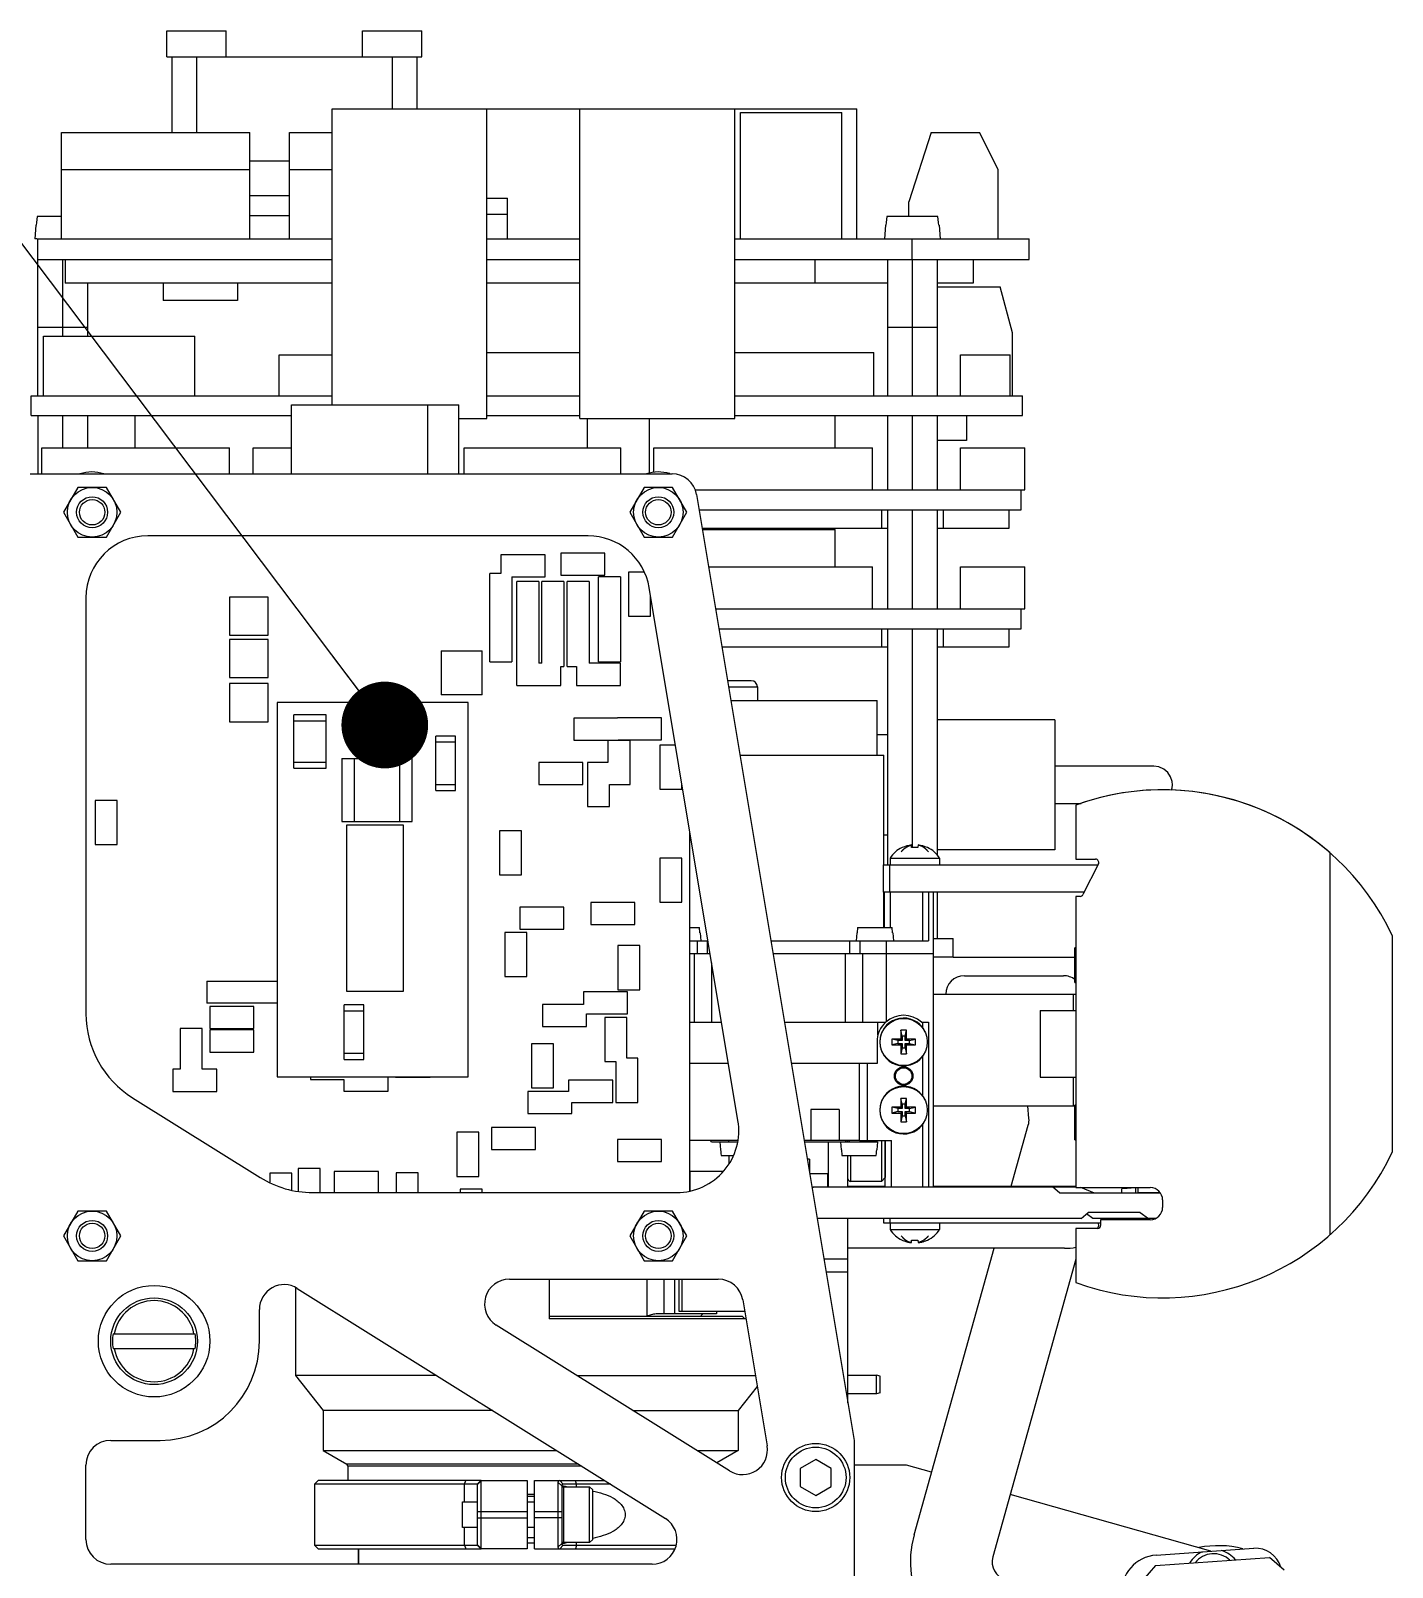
# Model space of a CAD drawing. Header units: millimetres. Extents: x 0 to 594, y 0 to 420.
# Drawn here: x 303.9 to 358.8, y 207.5 to 269.5 of the extents above; entities that cross this region are included whole.
import ezdxf

# ---------------------------------------------------------------- set-up
doc = ezdxf.new("R2010")
doc.units = ezdxf.units.MM
doc.header["$LTSCALE"] = 32.67
doc.layers.get('0').update_dxf_attribs({"linetype": 'CONTINUOUS'})
for name, color, linetype in [('3_ALL_AXES', 7, 'CONTINUOUS'), ('7_ALL_FEATURES', 7, 'CONTINUOUS'), ('AXIS', 7, 'CONTINUOUS'), ('COSMETIC', 7, 'CONTINUOUS'), ('DSURF', 7, 'CONTINUOUS'), ('NOTE', 7, 'CONTINUOUS')]:
    doc.layers.add(name, color=color, linetype=linetype)
doc.styles.get("Standard").update_dxf_attribs({"font": 'txt', "width": 0.85})
doc.dimstyles.get("Standard").update_dxf_attribs({"dimtxt": 3.5, "dimasz": 3.5, "dimexe": 1.5, "dimexo": 1, "dimtad": 1, "dimtxsty": 'STANDARD', "dimblk": '_FILLED', "dimblk1": '_FILLED', "dimblk2": '_FILLED', "dimcen": 0.09, "dimadec": 0, "dimazin": 0, "dimtol": 1, "dimtp": 0.01, "dimtm": 0.01, "dimtfac": 1, "dimtofl": 0, "dimtmove": 0, "dimatfit": 3, "dimldrblk": '_FILLED', "dimfxl": 1, "dimtolj": 1, "dimarcsym": 0})

# ---------------------------------------------------------------- blocks, each defined once
blk = doc.blocks.new('_FILLED')
at = {"color": 0, "linetype": 'BYBLOCK'}
blk.add_solid([(0, 0), (-1, 0.214), (-1, -0.214)], dxfattribs=at)

msp = doc.modelspace()

# ---------------------------------------------------------------- linework, layer by layer
at = {"color": 7, "linetype": 'CONTINUOUS'}
for p, q in [((304.094, 261.661), (304.046, 261.111)), ((304.105, 261.661), (304.094, 261.661)), ((304.115, 261.778), (304.105, 261.661)), ((304.125, 261.895), (304.115, 261.778)), ((304.136, 262.011), (304.125, 261.895)), ((305.121, 262.011), (304.136, 262.011)), ((338.384, 261.661), (338.336, 261.111)), ((338.395, 261.661), (338.384, 261.661)), ((338.405, 261.778), (338.395, 261.661)), ((338.415, 261.895), (338.405, 261.778)), ((338.426, 262.011), (338.415, 261.895)), ((340.496, 262.011), (338.426, 262.011)), ((340.507, 261.895), (340.496, 262.011)), ((340.517, 261.778), (340.507, 261.895)), ((340.527, 261.661), (340.517, 261.778)), ((340.538, 261.661), (340.527, 261.661)), ((340.538, 261.661), (340.586, 261.111)), ((304.148, 261.111), (304.046, 261.111)), ((304.171, 254.781), (304.171, 261.111)), ((304.171, 261.111), (316.046, 261.111)), ((322.296, 261.111), (326.046, 261.111)), ((332.296, 261.111), (344.171, 261.111)), ((339.451, 260.281), (339.451, 261.111)), ((344.171, 260.281), (344.171, 261.111)), ((304.171, 260.281), (316.046, 260.281)), ((305.171, 260.281), (305.171, 257.181)), ((322.296, 260.281), (326.046, 260.281)), ((332.296, 260.281), (344.171, 260.281)), ((338.461, 260.281), (338.461, 254.781)), ((339.461, 260.281), (339.461, 254.781)), ((340.461, 260.281), (340.461, 254.781)), ((306.171, 259.331), (306.171, 257.181)), ((340.461, 259.181), (343.003, 259.181)), ((343.503, 257.315), (343.003, 259.181)), ((306.171, 257.531), (304.171, 257.531)), ((340.461, 257.531), (338.461, 257.531)), ((343.503, 254.781), (343.503, 257.315)), ((304.403, 254.781), (304.403, 257.181)), ((304.403, 257.181), (310.503, 257.181)), ((310.503, 254.781), (310.503, 257.181)), ((313.903, 254.781), (313.903, 256.431)), ((313.903, 256.431), (316.046, 256.431)), ((322.296, 256.531), (326.046, 256.531)), ((332.296, 256.531), (337.903, 256.531)), ((337.903, 254.781), (337.903, 256.531)), ((341.403, 254.781), (341.403, 256.431)), ((341.403, 256.431), (343.403, 256.431)), ((343.403, 254.781), (343.403, 256.431)), ((303.903, 253.981), (303.903, 254.781)), ((303.903, 254.781), (316.046, 254.781)), ((314.406, 251.631), (314.406, 254.409)), ((314.406, 254.409), (321.156, 254.409)), ((319.906, 251.631), (319.906, 254.409)), ((321.156, 251.631), (321.156, 254.409)), ((322.296, 254.781), (326.046, 254.781)), ((332.296, 254.781), (343.903, 254.781)), ((343.903, 253.981), (343.903, 254.781)), ((303.903, 253.981), (314.406, 253.981)), ((304.171, 253.981), (304.171, 251.631)), ((305.171, 253.981), (305.171, 252.681)), ((306.171, 253.981), (306.171, 252.681)), ((308.103, 252.681), (308.103, 253.981)), ((322.296, 253.981), (326.046, 253.981)), ((326.353, 252.681), (326.353, 253.861)), ((328.853, 251.662), (328.853, 253.861)), ((332.296, 253.981), (343.903, 253.981)), ((336.353, 252.681), (336.353, 253.981)), ((338.461, 253.981), (338.461, 250.981)), ((339.461, 253.981), (339.461, 250.981)), ((340.461, 253.981), (340.461, 250.981)), ((304.328, 251.631), (304.328, 252.681)), ((304.328, 252.681), (311.903, 252.681)), ((311.903, 251.631), (311.903, 252.681)), ((312.853, 251.631), (312.853, 252.681)), ((312.853, 252.681), (314.406, 252.681)), ((321.378, 251.631), (321.378, 252.681)), ((321.378, 252.681), (327.703, 252.681)), ((327.703, 251.631), (327.703, 252.681)), ((329.028, 251.693), (329.028, 252.681)), ((329.028, 252.681), (337.853, 252.681)), ((337.853, 250.981), (337.853, 252.681)), ((341.403, 250.981), (341.403, 252.681)), ((341.403, 252.681), (344.003, 252.681)), ((344.003, 250.981), (344.003, 252.681)), ((305.784, 251.081), (305.206, 250.081)), ((306.938, 251.081), (305.784, 251.081)), ((307.516, 250.081), (306.938, 251.081)), ((328.634, 251.081), (328.056, 250.081)), ((329.788, 251.081), (328.634, 251.081)), ((330.366, 250.081), (329.788, 251.081)), ((330.692, 250.981), (344.003, 250.981)), ((343.853, 250.181), (343.853, 250.981)), ((305.206, 250.081), (305.784, 249.081)), ((306.938, 249.081), (307.516, 250.081)), ((328.056, 250.081), (328.634, 249.081)), ((329.788, 249.081), (330.366, 250.081)), ((330.853, 250.181), (343.853, 250.181)), ((338.461, 250.181), (338.461, 246.181)), ((339.461, 250.181), (339.461, 246.181)), ((340.461, 250.181), (340.461, 246.181)), ((330.986, 249.381), (336.353, 249.381)), ((336.353, 247.881), (336.353, 249.381)), ((305.784, 249.081), (306.938, 249.081)), ((328.634, 249.081), (329.788, 249.081)), ((322.861, 248.367), (322.861, 247.605)), ((324.639, 248.367), (322.861, 248.367)), ((324.639, 247.478), (324.639, 248.367)), ((325.274, 248.43), (325.274, 247.541)), ((327.052, 248.43), (325.274, 248.43)), ((327.052, 247.541), (327.052, 248.43)), ((322.416, 244.049), (322.416, 247.605)), ((322.861, 247.605), (322.416, 247.605)), ((323.305, 247.478), (323.305, 244.049)), ((323.305, 247.478), (324.639, 247.478)), ((325.274, 247.541), (327.052, 247.541)), ((326.798, 244.049), (326.798, 247.478)), ((327.687, 247.478), (326.798, 247.478)), ((327.687, 247.478), (327.687, 244.049)), ((328.004, 247.668), (328.004, 245.89)), ((328.642, 247.668), (328.004, 247.668)), ((331.236, 247.881), (337.853, 247.881)), ((337.853, 246.181), (337.853, 247.881)), ((341.403, 246.181), (341.403, 247.881)), ((341.403, 247.881), (344.003, 247.881)), ((344.003, 246.181), (344.003, 247.881)), ((323.496, 243.096), (323.496, 247.287)), ((324.385, 247.287), (323.496, 247.287)), ((324.385, 247.287), (324.385, 243.985)), ((324.512, 243.985), (324.512, 247.287)), ((325.401, 247.287), (324.512, 247.287)), ((325.401, 247.287), (325.401, 243.858)), ((325.528, 243.858), (325.528, 247.287)), ((326.417, 247.287), (325.528, 247.287)), ((326.417, 247.287), (326.417, 243.985)), ((311.901, 246.659), (311.901, 245.122)), ((313.463, 246.659), (311.901, 246.659)), ((313.463, 245.122), (313.463, 246.659)), ((328.893, 245.89), (328.893, 246.729)), ((331.519, 246.181), (344.003, 246.181)), ((343.853, 245.381), (343.853, 246.181)), ((328.004, 245.89), (328.893, 245.89)), ((311.901, 245.122), (313.463, 245.122)), ((311.901, 244.944), (311.901, 243.407)), ((313.463, 244.944), (311.901, 244.944)), ((313.463, 243.407), (313.463, 244.944)), ((331.653, 245.381), (343.853, 245.381)), ((338.461, 245.381), (338.461, 235.856)), ((339.461, 245.381), (339.461, 236.551)), ((340.461, 245.381), (340.461, 236.257)), ((320.448, 244.493), (320.448, 242.715)), ((320.448, 244.493), (322.099, 244.493)), ((322.099, 242.715), (322.099, 244.493)), ((322.416, 244.049), (323.305, 244.049)), ((324.512, 243.985), (324.385, 243.985)), ((325.274, 243.096), (325.274, 243.858)), ((325.274, 243.858), (325.401, 243.858)), ((325.528, 243.858), (325.909, 243.858)), ((325.909, 243.858), (325.909, 243.096)), ((327.687, 243.985), (326.417, 243.985)), ((326.798, 244.049), (327.687, 244.049)), ((327.687, 243.096), (327.687, 243.985)), ((311.901, 243.407), (313.463, 243.407)), ((311.901, 243.166), (311.901, 241.629)), ((313.463, 243.166), (311.901, 243.166)), ((313.463, 241.629), (313.463, 243.166)), ((323.496, 243.096), (325.274, 243.096)), ((325.909, 243.096), (327.687, 243.096)), ((332.961, 243.281), (332.003, 243.281)), ((322.099, 242.715), (320.448, 242.715)), ((332.044, 243.031), (333.211, 243.031)), ((333.211, 243.031), (333.211, 242.481)), ((313.831, 242.401), (313.831, 227.301)), ((321.531, 242.401), (313.831, 242.401)), ((314.506, 239.751), (314.506, 241.901)), ((315.806, 241.901), (314.506, 241.901)), ((315.806, 239.751), (315.806, 241.901)), ((321.531, 227.301), (321.531, 242.401)), ((311.901, 241.629), (313.463, 241.629)), ((315.806, 241.651), (314.506, 241.651)), ((325.807, 241.775), (325.807, 240.886)), ((327.56, 241.775), (325.807, 241.775)), ((327.56, 241.782), (327.56, 241.775)), ((329.338, 241.782), (327.56, 241.782)), ((329.338, 240.893), (329.338, 241.782)), ((345.211, 241.706), (340.461, 241.706)), ((345.211, 241.706), (345.211, 236.456)), ((320.231, 238.851), (320.231, 241.051)), ((321.031, 241.051), (320.231, 241.051)), ((321.031, 240.801), (320.231, 240.801)), ((321.031, 238.851), (321.031, 241.051)), ((325.807, 240.886), (327.585, 240.886)), ((327.179, 240.874), (327.179, 239.985)), ((328.068, 240.874), (327.179, 240.874)), ((327.585, 240.886), (327.585, 240.893)), ((327.585, 240.893), (329.338, 240.893)), ((328.068, 239.096), (328.068, 240.874)), ((329.274, 240.683), (329.274, 238.905)), ((329.901, 240.683), (329.274, 240.683)), ((338.461, 241.106), (338.036, 241.106)), ((314.506, 240.001), (315.806, 240.001)), ((316.431, 240.151), (316.431, 237.601)), ((316.431, 240.151), (319.281, 240.151)), ((316.931, 240.151), (316.931, 237.601)), ((318.781, 237.601), (318.781, 240.151)), ((319.281, 237.601), (319.281, 240.151)), ((324.385, 239.985), (324.385, 239.096)), ((326.163, 239.985), (324.385, 239.985)), ((326.163, 239.096), (326.163, 239.985)), ((326.353, 239.985), (326.353, 238.207)), ((327.179, 239.985), (326.353, 239.985)), ((314.506, 239.751), (315.806, 239.751)), ((320.231, 239.101), (321.031, 239.101)), ((320.231, 238.851), (321.031, 238.851)), ((324.385, 239.096), (326.163, 239.096)), ((327.242, 238.207), (327.242, 239.096)), ((327.242, 239.096), (328.068, 239.096)), ((329.274, 238.905), (330.163, 238.905)), ((330.163, 238.905), (330.163, 239.109)), ((306.478, 238.448), (306.478, 236.67)), ((307.367, 238.448), (306.478, 238.448)), ((307.367, 236.67), (307.367, 238.448)), ((326.353, 238.207), (327.242, 238.207)), ((316.431, 237.601), (319.281, 237.601)), ((316.631, 237.451), (316.631, 230.751)), ((318.931, 237.451), (316.631, 237.451)), ((318.931, 230.751), (318.931, 237.451)), ((322.802, 237.225), (322.802, 235.447)), ((323.691, 237.225), (322.802, 237.225)), ((323.691, 235.447), (323.691, 237.225)), ((330.481, 222.696), (330.481, 237.204)), ((338.461, 237.056), (338.311, 237.056)), ((306.478, 236.67), (307.367, 236.67)), ((339.053, 236.549), (339.051, 236.555)), ((339.434, 236.549), (339.424, 236.655)), ((339.698, 236.655), (339.688, 236.549)), ((340.071, 236.555), (340.069, 236.549)), ((345.211, 236.456), (340.461, 236.456)), ((329.274, 236.124), (329.274, 234.346)), ((330.163, 236.124), (329.274, 236.124)), ((330.163, 234.346), (330.163, 236.124)), ((338.561, 236.123), (338.561, 235.856)), ((338.561, 236.123), (340.561, 236.123)), ((340.561, 236.123), (340.561, 235.856)), ((322.802, 235.447), (323.691, 235.447)), ((340.311, 232.281), (340.311, 234.756)), ((340.461, 234.756), (340.461, 232.881)), ((323.623, 234.143), (323.623, 233.254)), ((325.401, 234.143), (323.623, 234.143)), ((325.401, 233.254), (325.401, 234.143)), ((326.48, 234.333), (326.48, 233.444)), ((328.258, 234.333), (326.48, 234.333)), ((328.258, 233.444), (328.258, 234.333)), ((329.274, 234.346), (330.163, 234.346)), ((323.623, 233.254), (325.401, 233.254)), ((326.48, 233.444), (328.258, 233.444)), ((330.481, 233.331), (330.867, 233.331)), ((330.886, 233.106), (330.867, 233.331)), ((337.255, 233.331), (337.235, 233.106)), ((337.255, 233.331), (338.645, 233.331)), ((338.665, 233.106), (338.645, 233.331)), ((323.013, 233.127), (323.013, 231.349)), ((323.902, 233.127), (323.013, 233.127)), ((323.902, 231.349), (323.902, 233.127)), ((327.573, 232.594), (327.573, 230.816)), ((328.462, 232.594), (327.573, 232.594)), ((328.462, 230.816), (328.462, 232.594)), ((330.893, 233.106), (330.886, 233.106)), ((330.893, 233.106), (330.922, 232.781)), ((337.228, 233.106), (337.2, 232.781)), ((337.235, 233.106), (337.228, 233.106)), ((338.447, 232.781), (338.546, 232.781)), ((338.672, 233.106), (338.665, 233.106)), ((338.672, 233.106), (338.7, 232.781)), ((341.111, 232.131), (346.024, 232.131)), ((346.061, 232.504), (346.024, 232.501)), ((346.024, 231.112), (346.024, 232.501)), ((323.013, 231.349), (323.902, 231.349)), ((341.561, 231.381), (345.561, 231.381)), ((310.986, 231.158), (310.986, 230.269)), ((310.986, 231.158), (313.831, 231.158)), ((316.631, 230.751), (318.931, 230.751)), ((326.188, 230.726), (326.188, 230.218)), ((327.966, 230.726), (326.188, 230.726)), ((327.573, 230.816), (328.462, 230.816)), ((327.966, 229.837), (327.966, 230.726)), ((346.024, 231.112), (346.061, 231.108)), ((313.831, 230.269), (310.986, 230.269)), ((311.113, 230.142), (311.113, 229.253)), ((312.891, 230.142), (311.113, 230.142)), ((312.891, 229.253), (312.891, 230.142)), ((316.531, 228.001), (316.531, 230.201)), ((317.331, 230.201), (316.531, 230.201)), ((317.331, 228.001), (317.331, 230.201)), ((324.537, 230.218), (324.537, 229.329)), ((326.188, 230.218), (324.537, 230.218)), ((317.331, 229.951), (316.531, 229.951)), ((326.315, 229.329), (326.315, 229.837)), ((326.315, 229.837), (327.966, 229.837)), ((327.052, 229.698), (327.052, 227.92)), ((327.941, 229.698), (327.052, 229.698)), ((327.941, 228.047), (327.941, 229.698)), ((344.619, 229.981), (344.619, 227.281)), ((344.619, 229.981), (346.061, 229.981)), ((309.907, 229.253), (309.907, 227.602)), ((310.796, 229.253), (309.907, 229.253)), ((310.796, 227.602), (310.796, 229.253)), ((311.113, 229.253), (312.891, 229.253)), ((311.113, 229.19), (311.113, 228.301)), ((312.891, 229.19), (311.113, 229.19)), ((312.891, 228.301), (312.891, 229.19)), ((324.537, 229.329), (326.315, 229.329)), ((338.636, 228.825), (338.636, 228.588)), ((338.992, 228.825), (338.636, 228.825)), ((338.873, 228.766), (338.636, 228.825)), ((338.992, 229.181), (338.992, 228.825)), ((339.23, 229.181), (338.992, 229.181)), ((339.052, 228.944), (338.992, 229.181)), ((339.052, 228.766), (338.992, 228.825)), ((339.052, 228.944), (339.052, 228.766)), ((339.17, 228.944), (339.052, 228.944)), ((339.17, 228.944), (339.23, 229.181)), ((339.17, 228.766), (339.17, 228.944)), ((339.17, 228.766), (339.23, 228.825)), ((339.23, 228.825), (339.23, 229.181)), ((339.586, 228.825), (339.23, 228.825)), ((339.348, 228.766), (339.586, 228.825)), ((339.586, 228.588), (339.586, 228.825)), ((311.113, 228.301), (312.891, 228.301)), ((316.531, 228.251), (317.331, 228.251)), ((324.093, 228.631), (324.093, 226.853)), ((324.982, 228.631), (324.093, 228.631)), ((324.982, 226.853), (324.982, 228.631)), ((338.873, 228.647), (338.636, 228.588)), ((338.636, 228.588), (338.992, 228.588)), ((338.873, 228.766), (338.873, 228.647)), ((339.052, 228.766), (338.873, 228.766)), ((338.873, 228.647), (339.052, 228.647)), ((339.052, 228.647), (338.992, 228.588)), ((338.992, 228.588), (338.992, 228.231)), ((339.052, 228.469), (338.992, 228.231)), ((338.992, 228.231), (339.23, 228.231)), ((339.052, 228.647), (339.052, 228.469)), ((339.052, 228.469), (339.17, 228.469)), ((339.348, 228.766), (339.17, 228.766)), ((339.17, 228.469), (339.17, 228.647)), ((339.17, 228.647), (339.348, 228.647)), ((339.17, 228.647), (339.23, 228.588)), ((339.17, 228.469), (339.23, 228.231)), ((339.23, 228.231), (339.23, 228.588)), ((339.23, 228.588), (339.586, 228.588)), ((339.348, 228.647), (339.348, 228.766)), ((339.348, 228.647), (339.586, 228.588)), ((309.615, 227.602), (309.615, 226.713)), ((309.907, 227.602), (309.615, 227.602)), ((311.393, 227.602), (310.796, 227.602)), ((311.393, 226.713), (311.393, 227.602)), ((316.531, 228.001), (317.331, 228.001)), ((327.052, 227.92), (327.496, 227.92)), ((327.496, 227.92), (327.496, 226.269)), ((328.385, 228.047), (327.941, 228.047)), ((328.385, 226.269), (328.385, 228.047)), ((313.831, 227.301), (321.531, 227.301)), ((315.177, 227.301), (315.177, 227.19)), ((315.177, 227.19), (316.524, 227.19)), ((316.524, 227.19), (316.524, 226.726)), ((318.302, 226.726), (318.302, 227.301)), ((318.606, 227.301), (318.606, 227.291)), ((318.606, 227.291), (320.003, 227.291)), ((320.003, 227.291), (320.003, 227.301)), ((325.591, 227.158), (325.591, 226.713)), ((327.369, 227.158), (325.591, 227.158)), ((327.369, 226.269), (327.369, 227.158)), ((344.619, 227.281), (346.061, 227.281)), ((309.615, 226.713), (311.393, 226.713)), ((316.524, 226.726), (318.302, 226.726)), ((323.94, 226.713), (323.94, 225.824)), ((325.591, 226.713), (323.94, 226.713)), ((324.093, 226.853), (324.982, 226.853)), ((338.992, 226.431), (338.992, 226.075)), ((339.052, 226.194), (338.992, 226.431)), ((339.23, 226.431), (338.992, 226.431)), ((339.17, 226.194), (339.23, 226.431)), ((339.23, 226.075), (339.23, 226.431)), ((323.94, 225.824), (325.718, 225.824)), ((325.718, 225.824), (325.718, 226.269)), ((325.718, 226.269), (327.369, 226.269)), ((327.496, 226.269), (328.385, 226.269)), ((338.636, 226.075), (338.636, 225.838)), ((338.992, 226.075), (338.636, 226.075)), ((338.873, 226.016), (338.636, 226.075)), ((338.873, 225.897), (338.636, 225.838)), ((338.636, 225.838), (338.992, 225.838)), ((338.873, 226.016), (338.873, 225.897)), ((339.052, 226.016), (338.873, 226.016)), ((338.873, 225.897), (339.052, 225.897)), ((339.052, 226.016), (338.992, 226.075)), ((339.052, 225.897), (338.992, 225.838)), ((338.992, 225.838), (338.992, 225.481)), ((339.052, 225.719), (338.992, 225.481)), ((339.052, 226.194), (339.052, 226.016)), ((339.17, 226.194), (339.052, 226.194)), ((339.052, 225.897), (339.052, 225.719)), ((339.052, 225.719), (339.17, 225.719)), ((339.17, 226.016), (339.17, 226.194)), ((339.17, 226.016), (339.23, 226.075)), ((339.348, 226.016), (339.17, 226.016)), ((339.17, 225.719), (339.17, 225.897)), ((339.17, 225.897), (339.348, 225.897)), ((339.17, 225.897), (339.23, 225.838)), ((339.17, 225.719), (339.23, 225.481)), ((339.586, 226.075), (339.23, 226.075)), ((339.23, 225.481), (339.23, 225.838)), ((339.23, 225.838), (339.586, 225.838)), ((339.348, 226.016), (339.586, 226.075)), ((339.348, 225.897), (339.348, 226.016)), ((339.348, 225.897), (339.586, 225.838)), ((339.586, 225.838), (339.586, 226.075)), ((346.061, 226.154), (346.024, 226.151)), ((346.024, 224.762), (346.024, 226.151)), ((322.48, 225.253), (322.48, 224.364)), ((324.258, 225.253), (322.48, 225.253)), ((324.258, 224.364), (324.258, 225.253)), ((338.992, 225.481), (339.23, 225.481)), ((321.083, 225.062), (321.083, 223.284)), ((321.972, 225.062), (321.083, 225.062)), ((321.972, 223.284), (321.972, 225.062)), ((327.56, 224.77), (327.56, 223.881)), ((329.338, 224.77), (327.56, 224.77)), ((329.338, 223.881), (329.338, 224.77)), ((331.361, 224.681), (331.311, 224.731)), ((331.361, 224.681), (332.399, 224.681)), ((331.686, 224.681), (331.714, 224.356)), ((332.036, 224.731), (332.036, 224.681)), ((335.103, 224.681), (338.061, 224.681)), ((336.561, 224.681), (336.589, 224.356)), ((336.761, 224.681), (336.811, 224.731)), ((336.911, 224.731), (336.911, 224.681)), ((337.711, 224.731), (337.711, 224.681)), ((338.061, 224.681), (338.033, 224.356)), ((338.211, 224.731), (338.211, 223.081)), ((338.361, 224.731), (338.361, 223.231)), ((346.024, 224.762), (346.061, 224.758)), ((322.48, 224.364), (324.258, 224.364)), ((327.56, 223.881), (329.338, 223.881)), ((331.714, 224.356), (331.721, 224.356)), ((331.721, 224.356), (331.728, 224.281)), ((331.728, 224.281), (331.735, 224.206)), ((331.735, 224.206), (331.741, 224.131)), ((331.741, 224.131), (332.231, 224.131)), ((336.589, 224.356), (336.596, 224.356)), ((336.596, 224.356), (336.603, 224.281)), ((336.603, 224.281), (336.61, 224.206)), ((336.61, 224.206), (336.616, 224.131)), ((336.616, 224.131), (338.006, 224.131)), ((336.968, 224.131), (336.968, 223.081)), ((338.006, 224.131), (338.012, 224.206)), ((338.012, 224.206), (338.019, 224.281)), ((338.019, 224.281), (338.026, 224.356)), ((338.026, 224.356), (338.033, 224.356)), ((313.526, 223.411), (313.526, 223.044)), ((314.415, 223.411), (313.526, 223.411)), ((314.415, 222.73), (314.415, 223.411)), ((314.669, 223.602), (314.669, 222.686)), ((315.558, 223.602), (314.669, 223.602)), ((315.558, 222.631), (315.558, 223.602)), ((316.133, 223.478), (316.133, 222.631)), ((317.911, 223.478), (316.133, 223.478)), ((317.911, 222.631), (317.911, 223.478)), ((318.632, 223.427), (318.632, 222.631)), ((319.521, 223.427), (318.632, 223.427)), ((319.521, 222.631), (319.521, 223.427)), ((321.083, 223.284), (321.972, 223.284)), ((331.812, 223.481), (330.481, 223.481)), ((330.491, 222.698), (330.491, 223.481)), ((336.033, 223.381), (336.033, 222.856)), ((338.211, 223.081), (338.361, 223.231)), ((321.21, 222.764), (321.21, 222.631)), ((322.099, 222.764), (321.21, 222.764)), ((322.099, 222.631), (322.099, 222.764)), ((336.861, 222.881), (338.371, 222.881)), ((338.211, 223.081), (336.968, 223.081)), ((340.311, 222.881), (346.061, 222.881)), ((348.136, 222.796), (347.911, 222.776)), ((347.911, 222.606), (347.911, 222.776)), ((348.136, 222.803), (348.461, 222.831)), ((348.136, 222.803), (348.136, 222.796)), ((348.461, 222.831), (348.461, 222.606)), ((305.784, 221.881), (305.206, 220.881)), ((306.938, 221.881), (305.784, 221.881)), ((307.516, 220.881), (306.938, 221.881)), ((328.634, 221.881), (328.056, 220.881)), ((329.788, 221.881), (328.634, 221.881)), ((330.366, 220.881), (329.788, 221.881)), ((338.561, 221.406), (338.561, 221.14)), ((340.561, 221.406), (340.561, 221.14)), ((305.206, 220.881), (305.784, 219.881)), ((306.938, 219.881), (307.516, 220.881)), ((328.056, 220.881), (328.634, 219.881)), ((329.788, 219.881), (330.366, 220.881)), ((338.561, 221.14), (340.561, 221.14)), ((345.606, 220.381), (336.861, 220.381)), ((339.051, 220.707), (339.053, 220.714)), ((339.424, 220.608), (339.434, 220.714)), ((339.688, 220.714), (339.698, 220.608)), ((340.069, 220.714), (340.071, 220.707)), ((305.784, 219.881), (306.938, 219.881)), ((328.634, 219.881), (329.788, 219.881)), ((324.806, 219.131), (324.806, 217.536)), ((332.602, 217.631), (324.806, 217.631)), ((331.173, 217.631), (324.806, 217.631)), ((331.173, 217.631), (331.173, 217.631)), ((332.696, 217.536), (332.602, 217.631)), ((332.745, 217.536), (324.806, 217.536)), ((307.204, 216.931), (310.518, 216.931)), ((307.204, 216.331), (310.518, 216.331)), ((336.861, 215.256), (338.011, 215.256)), ((338.011, 214.506), (338.011, 215.256)), ((338.161, 215.216), (338.011, 215.256)), ((338.161, 214.546), (338.161, 215.216)), ((338.161, 214.546), (338.011, 214.506)), ((338.011, 214.506), (336.861, 214.506)), ((325.989, 211.67), (316.636, 211.67)), ((326.127, 211.583), (316.686, 211.583)), ((335.561, 211.853), (334.936, 211.492)), ((334.936, 211.492), (334.936, 210.77)), ((336.186, 211.492), (335.561, 211.853)), ((336.186, 210.77), (336.186, 211.492)), ((315.486, 211.006), (315.336, 210.856)), ((321.904, 210.856), (315.336, 210.856)), ((322.053, 211.006), (315.486, 211.006)), ((321.391, 210.856), (321.436, 211.006)), ((321.391, 210.144), (321.391, 210.856)), ((321.904, 210.856), (322.053, 211.006)), ((321.911, 210.85), (322.061, 210.999)), ((321.911, 208.413), (321.911, 210.85)), ((322.061, 211.006), (323.911, 211.006)), ((322.061, 208.264), (322.061, 210.999)), ((323.911, 211.006), (323.911, 208.256)), ((324.211, 208.256), (324.211, 211.006)), ((324.211, 211.006), (327.051, 211.006)), ((325.161, 210.937), (325.161, 208.326)), ((325.311, 210.795), (325.161, 210.937)), ((325.374, 210.856), (325.237, 211.006)), ((327.291, 210.856), (325.374, 210.856)), ((325.903, 210.856), (325.871, 211.006)), ((325.903, 210.756), (325.903, 210.856)), ((324.211, 210.449), (323.911, 210.449)), ((324.211, 210.362), (323.911, 210.362)), ((325.311, 210.795), (325.311, 208.467)), ((325.391, 208.506), (325.391, 210.756)), ((325.391, 210.756), (326.436, 210.756)), ((326.436, 208.506), (326.436, 210.756)), ((326.436, 210.756), (326.561, 210.631)), ((326.561, 208.631), (326.561, 210.631)), ((334.936, 210.77), (335.561, 210.41)), ((335.561, 210.41), (336.186, 210.77)), ((321.311, 209.119), (321.311, 210.144)), ((321.311, 210.144), (321.911, 210.144)), ((321.911, 209.756), (323.911, 209.756)), ((323.911, 210.144), (324.211, 210.144)), ((324.211, 209.756), (325.311, 209.756)), ((321.911, 209.119), (321.311, 209.119)), ((321.391, 208.406), (321.391, 209.119)), ((321.911, 209.506), (323.911, 209.506)), ((324.211, 209.119), (323.911, 209.119)), ((325.311, 209.506), (324.211, 209.506)), ((315.486, 208.256), (315.336, 208.406)), ((315.336, 208.406), (321.904, 208.406)), ((321.391, 208.406), (321.436, 208.256)), ((321.904, 208.406), (322.053, 208.256)), ((321.911, 208.413), (322.061, 208.264)), ((324.211, 208.698), (323.911, 208.698)), ((324.211, 208.482), (323.911, 208.482)), ((325.311, 208.467), (325.161, 208.326)), ((325.374, 208.406), (325.237, 208.256)), ((325.374, 208.406), (329.929, 208.406)), ((326.436, 208.506), (325.391, 208.506)), ((325.903, 208.406), (325.871, 208.256)), ((325.903, 208.406), (325.903, 208.506)), ((326.436, 208.506), (326.561, 208.631)), ((315.486, 208.256), (322.053, 208.256)), ((317.111, 207.631), (317.111, 208.256)), ((323.911, 208.256), (322.061, 208.256)), ((324.211, 208.256), (329.886, 208.256)), ((349.274, 207.578), (353.878, 207.9)), ((354.465, 207.389), (353.878, 207.9)), ((349.274, 207.578), (348.764, 206.991))]:
    msp.add_line(p, q, dxfattribs=at)
for centre, radius in [((306.361, 250.081), 1), ((306.361, 250.081), 0.625), ((306.361, 250.081), 0.512), ((329.211, 250.081), 1), ((329.211, 250.081), 0.625), ((329.211, 250.081), 0.512), ((339.111, 228.706), 0.95), ((339.111, 227.331), 0.375), ((339.111, 227.331), 0.335), ((339.111, 225.956), 0.95), ((306.361, 220.881), 1), ((306.361, 220.881), 0.625), ((306.361, 220.881), 0.512), ((329.211, 220.881), 1), ((329.211, 220.881), 0.625), ((329.211, 220.881), 0.512), ((308.861, 216.631), 1.75), ((335.561, 211.131), 1.375), ((335.561, 211.131), 1.225)]:
    msp.add_circle(centre, radius, dxfattribs=at)
for centre, radius, start, end in [((306.351, 250.081), 1.625, 72.71192, 107.28808), ((329.211, 250.081), 1.625, 73.63636, 107.28808), ((332.961, 243.031), 0.25, 0, 90), ((339.561, 235.484), 1.187, 115.46394, 147.40829), ((339.561, 235.471), 1.191, 96.61049, 115.22481), ((339.561, 235.281), 1.274, 84.28233, 95.71767), ((339.561, 235.471), 1.191, 64.77519, 83.38951), ((339.561, 235.484), 1.187, 32.59171, 64.53606), ((341.561, 230.631), 0.75, 90, 180), ((345.561, 230.631), 0.75, 51.8788, 90), ((336.968, 223.189), 0.107, 180, 270), ((339.561, 221.779), 1.187, 212.59171, 244.53606), ((339.561, 221.779), 1.187, 295.46394, 327.40829), ((339.56, 221.79), 1.19, 244.77147, 248.078), ((339.561, 221.791), 1.19, 248.07853, 251.09261), ((339.561, 221.791), 1.191, 251.09298, 253.85825), ((339.561, 221.792), 1.191, 253.85861, 256.42099), ((339.561, 221.792), 1.192, 256.42127, 258.82949), ((339.561, 221.792), 1.192, 258.82971, 261.13436), ((339.561, 221.792), 1.192, 261.13456, 263.3861), ((339.561, 221.982), 1.274, 264.28233, 275.71767), ((339.561, 221.792), 1.192, 276.6139, 278.86544), ((339.561, 221.792), 1.192, 278.86564, 281.17029), ((339.561, 221.792), 1.192, 281.17051, 283.57873), ((339.561, 221.792), 1.191, 283.57901, 286.14139), ((339.561, 221.791), 1.191, 286.14175, 288.90702), ((339.561, 221.791), 1.19, 288.90739, 291.92147), ((339.562, 221.79), 1.19, 291.922, 295.22853), ((345.606, 222.881), 2.5, 270, 280.50643), ((308.861, 216.631), 1.636, 10.56462, 169.43538), ((331.036, 217.631), 0.1, 90, 180), ((308.861, 216.631), 1.684, 169.7405, 190.2595), ((308.861, 216.631), 1.684, 349.7405, 10.2595), ((308.861, 216.631), 1.636, 190.56462, 349.43538), ((316.586, 211.583), 0.1, 0, 60), ((325.391, 210.676), 0.08, 90, 180), ((325.391, 208.586), 0.08, 180, 270), ((325.358, 208.62), 0.139, 267.11605, 270.16947), ((351.621, 207.105), 0.95, 46.12241, 141.87092)]:
    msp.add_arc(centre, radius, start, end, dxfattribs=at)
for points, knots in [([(321.911, 210.85), (321.911, 210.851), (321.91, 210.855), (321.906, 210.856), (321.904, 210.856)], [0, 0, 0, 0, 0.496592, 1, 1, 1, 1]), ([(322.061, 210.999), (322.061, 211.001), (322.06, 211.005), (322.055, 211.006), (322.053, 211.006)], [0, 0, 0, 0, 0.48569, 1, 1, 1, 1]), ([(325.237, 211.006), (325.217, 211.006), (325.185, 211.002), (325.163, 210.967), (325.161, 210.947), (325.161, 210.937)], [0, 0, 0, 0, 0.507068, 0.728552, 1, 1, 1, 1]), ([(325.374, 210.856), (325.358, 210.856), (325.33, 210.852), (325.312, 210.821), (325.311, 210.804), (325.311, 210.795)], [0, 0, 0, 0, 0.496489, 0.720897, 1, 1, 1, 1]), ([(325.32, 210.772), (325.316, 210.769), (325.311, 210.761), (325.311, 210.753), (325.311, 210.751)], [0, 0, 0, 0, 0.725272, 1, 1, 1, 1]), ([(325.358, 210.781), (325.354, 210.781), (325.341, 210.781), (325.327, 210.778), (325.32, 210.772)], [0, 0, 0, 0, 0.310587, 1, 1, 1, 1]), ([(325.5, 210.757), (325.473, 210.763), (325.426, 210.774), (325.378, 210.781), (325.358, 210.781)], [0, 0, 0, 0, 0.579065, 1, 1, 1, 1]), ([(326.561, 210.586), (326.703, 210.558), (326.982, 210.488), (327.317, 210.352), (327.559, 210.195), (327.718, 210.046), (327.838, 209.856), (327.885, 209.631), (327.838, 209.406), (327.718, 209.217), (327.559, 209.067), (327.317, 208.91), (326.982, 208.774), (326.703, 208.705), (326.561, 208.676)], [0, 0, 0, 0, 0.124666, 0.24794, 0.309605, 0.371809, 0.435215, 0.5, 0.564785, 0.628191, 0.690395, 0.75206, 0.875334, 1, 1, 1, 1]), ([(321.904, 208.406), (321.906, 208.406), (321.91, 208.407), (321.911, 208.411), (321.911, 208.413)], [0, 0, 0, 0, 0.503408, 1, 1, 1, 1]), ([(325.311, 208.511), (325.311, 208.509), (325.311, 208.501), (325.316, 208.494), (325.32, 208.49)], [0, 0, 0, 0, 0.274724, 1, 1, 1, 1]), ([(325.311, 208.467), (325.311, 208.458), (325.312, 208.441), (325.33, 208.411), (325.358, 208.406), (325.374, 208.406)], [0, 0, 0, 0, 0.279103, 0.503511, 1, 1, 1, 1]), ([(325.32, 208.49), (325.322, 208.489), (325.331, 208.483), (325.342, 208.482), (325.351, 208.481)], [0, 0, 0, 0, 0.206812, 1, 1, 1, 1]), ([(325.358, 208.481), (325.378, 208.481), (325.426, 208.489), (325.473, 208.499), (325.5, 208.506)], [0, 0, 0, 0, 0.420932, 1, 1, 1, 1]), ([(322.053, 208.256), (322.055, 208.256), (322.06, 208.257), (322.061, 208.262), (322.061, 208.264)], [0, 0, 0, 0, 0.51431, 1, 1, 1, 1]), ([(325.161, 208.326), (325.161, 208.315), (325.163, 208.296), (325.185, 208.261), (325.217, 208.256), (325.237, 208.256)], [0, 0, 0, 0, 0.271448, 0.492932, 1, 1, 1, 1])]:
    msp.add_open_spline(points, degree=3, knots=knots, dxfattribs=at)
at = {"layer": '3_ALL_AXES', "color": 7, "linetype": 'CONTINUOUS'}
for p, q in [((309.371, 268.461), (309.371, 269.511)), ((309.371, 269.511), (311.771, 269.511)), ((311.771, 268.461), (311.771, 269.511)), ((317.271, 268.461), (317.271, 269.511)), ((317.271, 269.511), (319.671, 269.511)), ((319.671, 268.461), (319.671, 269.511)), ((309.371, 268.461), (319.671, 268.461)), ((309.571, 268.461), (309.571, 265.411)), ((310.571, 268.461), (310.571, 265.411)), ((318.471, 268.461), (318.471, 266.361)), ((319.471, 268.461), (319.471, 266.361)), ((332.521, 261.111), (332.521, 266.211)), ((332.521, 266.211), (336.621, 266.211)), ((336.621, 261.111), (336.621, 266.211)), ((309.221, 259.331), (309.221, 258.631)), ((312.221, 259.331), (312.221, 258.631)), ((312.221, 258.631), (309.221, 258.631)), ((356.311, 236.345), (356.311, 220.918)), ((358.83, 233.006), (358.83, 224.256)), ((338.073, 228.986), (338.073, 229.506)), ((338.036, 228.706), (338.036, 227.831)), ((332.043, 227.831), (330.481, 227.831)), ((338.036, 227.831), (334.578, 227.831)), ((348.936, 222.606), (348.936, 222.631)), ((348.686, 221.531), (348.686, 221.581)), ((339.221, 211.631), (337.111, 211.631)), ((340.238, 211.344), (339.221, 211.631)), ((351.51, 208.154), (343.413, 210.445))]:
    msp.add_line(p, q, dxfattribs=at)
for centre, radius, start, end in [((349.561, 228.631), 10.25, 25.26651, 109.96606), ((339.111, 228.706), 1.075, 131.91077, 180), ((349.561, 228.631), 10.25, 250.03394, 334.73349)]:
    msp.add_arc(centre, radius, start, end, dxfattribs=at)
at = {"layer": '7_ALL_FEATURES', "color": 7, "linetype": 'CONTINUOUS'}
for p, q in [((309.571, 268.461), (309.571, 265.411)), ((322.296, 266.361), (326.046, 266.361)), ((332.296, 266.361), (337.221, 266.361)), ((337.221, 261.111), (337.221, 266.361)), ((305.121, 261.111), (305.121, 265.411)), ((305.121, 265.411), (312.721, 265.411)), ((312.721, 261.111), (312.721, 265.411)), ((314.321, 261.111), (314.321, 265.411)), ((314.321, 265.411), (316.046, 265.411)), ((340.221, 265.411), (339.321, 262.611)), ((340.221, 265.411), (342.171, 265.411)), ((342.921, 263.911), (342.171, 265.411)), ((312.721, 264.261), (314.321, 264.261)), ((305.121, 263.911), (312.721, 263.911)), ((314.321, 263.911), (316.046, 263.911)), ((342.921, 261.111), (342.921, 263.911)), ((312.721, 262.861), (314.321, 262.861)), ((322.296, 262.761), (323.121, 262.761)), ((323.121, 261.111), (323.121, 262.761)), ((339.321, 262.011), (339.321, 262.611)), ((312.721, 262.061), (314.321, 262.061)), ((322.296, 262.111), (323.121, 262.111)), ((305.271, 260.281), (305.271, 259.331)), ((335.521, 260.281), (335.521, 259.331)), ((341.921, 260.281), (341.921, 259.331)), ((316.046, 259.331), (305.271, 259.331)), ((326.046, 259.331), (322.296, 259.331)), ((338.461, 259.331), (332.296, 259.331)), ((341.921, 259.331), (340.461, 259.331)), ((338.211, 250.181), (338.211, 249.431)), ((340.711, 250.181), (340.711, 249.431)), ((343.353, 250.181), (343.353, 249.431)), ((338.461, 249.431), (330.978, 249.431)), ((343.353, 249.431), (340.461, 249.431)), ((338.211, 245.381), (338.211, 244.631)), ((340.711, 245.381), (340.711, 244.631)), ((343.353, 245.381), (343.353, 244.631)), ((338.461, 244.631), (331.778, 244.631)), ((343.353, 244.631), (340.461, 244.631)), ((346.061, 238.265), (346.061, 236.081)), ((356.311, 236.345), (356.311, 220.918)), ((338.301, 234.756), (338.301, 235.856)), ((338.301, 235.856), (346.948, 235.856)), ((338.551, 234.756), (338.551, 235.856)), ((346.061, 236.081), (346.859, 236.081)), ((346.971, 235.9), (346.346, 234.65)), ((346.398, 234.756), (338.301, 234.756)), ((338.318, 234.756), (338.318, 233.331)), ((338.568, 234.756), (338.568, 233.331)), ((339.87, 234.756), (339.87, 232.781)), ((340.112, 234.756), (340.112, 232.781)), ((346.061, 234.581), (346.061, 222.831)), ((346.234, 234.581), (346.061, 234.581)), ((330.481, 232.781), (331.196, 232.781)), ((330.786, 232.281), (330.786, 232.781)), ((331.196, 232.281), (331.196, 232.781)), ((333.753, 232.781), (340.112, 232.781)), ((336.926, 232.781), (336.926, 232.281)), ((337.336, 232.781), (337.336, 232.281)), ((338.405, 232.781), (338.405, 229.517)), ((341.111, 232.131), (341.111, 232.881)), ((330.481, 232.281), (331.301, 232.281)), ((330.671, 229.506), (330.671, 232.281)), ((331.366, 229.506), (331.366, 231.895)), ((333.836, 232.281), (340.311, 232.281)), ((336.756, 232.281), (336.756, 229.506)), ((337.451, 232.281), (337.451, 229.506)), ((341.111, 232.131), (340.311, 232.131)), ((340.311, 230.631), (346.061, 230.631)), ((345.968, 229.981), (345.968, 230.631)), ((330.481, 229.506), (331.764, 229.506)), ((334.298, 229.506), (338.393, 229.506)), ((339.829, 229.506), (340.112, 229.506)), ((339.87, 229.506), (339.87, 229.298)), ((340.112, 229.506), (340.112, 222.856)), ((337.332, 224.731), (337.332, 227.831)), ((337.655, 224.731), (337.655, 227.831)), ((339.87, 228.115), (339.87, 226.548)), ((345.968, 226.131), (345.968, 227.281)), ((340.311, 226.131), (346.024, 226.131)), ((344.166, 225.616), (344.119, 226.131)), ((339.87, 225.365), (339.87, 222.856)), ((343.455, 222.881), (344.142, 225.346)), ((336.861, 224.681), (336.861, 224.731)), ((337.332, 224.731), (338.621, 224.731)), ((338.371, 222.856), (338.371, 224.731)), ((338.621, 222.856), (338.621, 224.731)), ((336.861, 222.856), (336.861, 224.131)), ((335.497, 222.856), (335.415, 222.809)), ((335.497, 222.856), (346.061, 222.856)), ((345.411, 222.606), (345.122, 222.856)), ((349.477, 222.606), (345.411, 222.606)), ((346.061, 222.831), (349.061, 222.831)), ((346.811, 222.606), (346.268, 222.831)), ((348.561, 222.831), (348.561, 222.631)), ((348.561, 222.631), (349.459, 222.631)), ((349.561, 222.331), (349.561, 222.031)), ((346.281, 221.581), (335.619, 221.581)), ((336.861, 214.131), (336.861, 221.581)), ((338.301, 221.581), (338.301, 221.406)), ((338.301, 221.406), (347.061, 221.406)), ((338.551, 221.581), (338.551, 221.406)), ((346.281, 221.581), (346.561, 221.831)), ((346.747, 221.581), (346.493, 221.77)), ((348.661, 221.831), (346.561, 221.831)), ((349.275, 221.581), (346.747, 221.581)), ((346.948, 221.406), (346.971, 221.362)), ((349.061, 221.531), (347.061, 221.531)), ((347.061, 221.531), (347.061, 221.306)), ((348.661, 221.831), (348.997, 221.581)), ((346.936, 221.181), (346.061, 221.181)), ((346.061, 221.181), (346.061, 218.997)), ((339.533, 208.817), (342.758, 220.381)), ((336.861, 219.942), (335.893, 219.942)), ((346.061, 219.941), (342.712, 207.93)), ((328.758, 217.631), (328.758, 219.131)), ((329.442, 217.731), (329.442, 219.131)), ((329.865, 219.131), (329.865, 217.731)), ((330.054, 217.831), (330.054, 219.131)), ((330.173, 217.831), (330.173, 219.131)), ((336.861, 219.412), (335.981, 219.412)), ((331.561, 217.731), (329.118, 217.731)), ((332.696, 217.831), (330.054, 217.831)), ((349.302, 208), (353.243, 208.276))]:
    msp.add_line(p, q, dxfattribs=at)
at = {"layer": '7_ALL_FEATURES', "color": 3, "linetype": 'CONTINUOUS'}
for p, q in [((303.861, 251.631), (329.764, 251.631)), ((330.75, 250.796), (337.111, 212.631)), ((326.375, 249.131), (308.611, 249.131)), ((332.425, 225.542), (328.841, 247.042)), ((306.111, 246.631), (306.111, 229.848)), ((340.311, 232.881), (341.111, 232.881)), ((307.991, 226.456), (313.138, 223.239)), ((315.258, 222.631), (329.959, 222.631)), ((323.198, 219.131), (331.632, 219.131)), ((314.641, 218.762), (329.494, 209.479)), ((332.619, 218.296), (333.599, 212.411)), ((313.111, 216.631), (313.111, 217.914)), ((332.083, 211.399), (322.668, 217.283)), ((307.111, 212.631), (309.111, 212.631)), ((337.111, 212.631), (337.111, 205.631)), ((306.111, 208.631), (306.111, 211.631)), ((328.964, 207.631), (307.111, 207.631))]:
    msp.add_line(p, q, dxfattribs=at)
for centre, radius, start, end in [((329.764, 250.631), 1, 9.46232, 90), ((308.611, 246.631), 2.5, 90, 180), ((326.375, 246.631), 2.5, 9.46232, 90), ((310.111, 229.848), 4, 180, 237.99462), ((329.959, 225.131), 2.5, 270, 9.46232), ((315.258, 226.631), 4, 237.99462, 270), ((314.111, 217.914), 1, 57.99462, 180), ((323.198, 218.131), 1, 90, 237.99462), ((331.632, 218.131), 1, 9.46232, 90), ((309.111, 216.631), 4, 270, 360), ((307.111, 211.631), 1, 90, 180), ((332.613, 212.247), 1, 237.99462, 9.46232), ((328.964, 208.631), 1, 270, 57.99462), ((307.111, 208.631), 1, 180, 270)]:
    msp.add_arc(centre, radius, start, end, dxfattribs=at)
at = {"layer": '7_ALL_FEATURES', "color": 7, "linetype": 'CONTINUOUS'}
for centre, radius, start, end in [((349.561, 228.631), 10.25, 48.81164, 109.96606), ((346.859, 235.956), 0.125, 333.43495, 90), ((346.234, 234.706), 0.125, 270, 333.43495), ((339.111, 228.706), 0.963, 37.90178, 322.09822), ((339.111, 228.706), 1.075, 48.08923, 131.91077), ((339.111, 225.956), 0.963, 37.90178, 322.09822), ((343.42, 225.547), 0.75, 344.41841, 5.30093), ((349.061, 222.331), 0.5, 0, 90), ((349.061, 222.031), 0.5, 270, 360), ((346.859, 221.306), 0.125, 286.50045, 26.56505), ((346.936, 221.306), 0.125, 270, 360), ((343.434, 207.729), 4.05, 164.41841, 254.41841), ((343.434, 207.729), 0.75, 164.41841, 254.41841), ((349.407, 206.504), 1.5, 94, 184), ((351.621, 207.105), 1.125, 114.31803, 149.45736), ((351.621, 207.105), 1.125, 38.54274, 73.68197), ((353.316, 207.228), 1.05, 15.66592, 94)]:
    msp.add_arc(centre, radius, start, end, dxfattribs=at)
for points, knots in [([(339.87, 229.298), (339.88, 229.285), (339.916, 229.234), (339.941, 229.176), (339.957, 229.132)], [0, 0, 0, 0, 0.251044, 1, 1, 1, 1]), ([(339.954, 228.273), (339.939, 228.231), (339.914, 228.176), (339.88, 228.127), (339.87, 228.115)], [0, 0, 0, 0, 0.74893, 1, 1, 1, 1]), ([(339.87, 226.548), (339.88, 226.535), (339.915, 226.485), (339.94, 226.429), (339.956, 226.385)], [0, 0, 0, 0, 0.251051, 1, 1, 1, 1]), ([(339.954, 225.523), (339.939, 225.481), (339.914, 225.426), (339.88, 225.377), (339.87, 225.365)], [0, 0, 0, 0, 0.748924, 1, 1, 1, 1]), ([(329.118, 217.731), (329.052, 217.731), (328.928, 217.704), (328.812, 217.656), (328.758, 217.631)], [0, 0, 0, 0, 0.525592, 1, 1, 1, 1])]:
    msp.add_open_spline(points, degree=3, knots=knots, dxfattribs=at)
at = {"layer": 'AXIS', "color": 7, "linetype": 'CONTINUOUS'}
for p, q in [((316.046, 254.409), (316.046, 266.361)), ((316.046, 266.361), (322.296, 266.361)), ((322.296, 253.861), (322.296, 266.361)), ((326.046, 253.861), (326.046, 266.361)), ((326.046, 266.361), (332.296, 266.361)), ((332.296, 253.861), (332.296, 266.361)), ((321.156, 253.861), (322.296, 253.861)), ((326.046, 253.861), (332.296, 253.861)), ((341.653, 253.981), (341.653, 252.981)), ((341.653, 252.981), (340.461, 252.981)), ((332.136, 242.481), (338.036, 242.481)), ((338.036, 240.281), (338.036, 242.481)), ((332.503, 240.281), (338.311, 240.281)), ((338.311, 235.856), (338.311, 240.281)), ((338.311, 233.331), (338.311, 234.756)), ((340.311, 222.856), (340.311, 232.281)), ((335.361, 225.981), (335.361, 224.731)), ((336.503, 225.981), (335.361, 225.981)), ((336.503, 225.981), (336.503, 224.731)), ((332.41, 224.731), (330.481, 224.731)), ((337.332, 224.731), (335.094, 224.731)), ((336.061, 224.681), (336.061, 222.856)), ((332.061, 224.131), (332.061, 223.783)), ((335.311, 223.981), (335.219, 223.981)), ((335.311, 223.981), (335.311, 223.431)), ((336.033, 223.381), (335.319, 223.381)), ((348.586, 222.606), (348.586, 222.631)), ((314.561, 218.797), (314.561, 215.251)), ((331.561, 217.831), (331.561, 217.731)), ((314.561, 215.251), (315.686, 213.834)), ((320.259, 215.251), (314.561, 215.251)), ((325.919, 215.251), (333.126, 215.251)), ((333.201, 214.798), (332.436, 213.834)), ((315.686, 213.834), (315.686, 212.218)), ((322.527, 213.834), (315.686, 213.834)), ((328.187, 213.834), (332.436, 213.834)), ((332.436, 213.834), (332.436, 212.218)), ((315.686, 212.218), (316.636, 211.67)), ((315.686, 212.218), (325.111, 212.218)), ((330.772, 212.218), (332.436, 212.218)), ((332.436, 212.218), (331.571, 211.719)), ((316.686, 211.583), (316.686, 211.006)), ((315.336, 210.856), (315.336, 208.406)), ((317.111, 208.256), (317.111, 207.631))]:
    msp.add_line(p, q, dxfattribs=at)
msp.add_circle((308.861, 216.631), 2.25, dxfattribs=at)
msp.add_arc((351.811, 204.381), 4, 75.70679, 101.28735, dxfattribs=at)
at = {"layer": 'COSMETIC', "color": 7, "linetype": 'CONTINUOUS'}
for points in [[(339.011, 236.38), (339.018, 236.388), (339.03, 236.401), (339.043, 236.416), (339.05, 236.424), (339.056, 236.43), (339.061, 236.437), (339.066, 236.441), (339.068, 236.444), (339.07, 236.446), (339.07, 236.447), (339.071, 236.448), (339.073, 236.449), (339.076, 236.452), (339.08, 236.455), (339.085, 236.46), (339.093, 236.467), (339.103, 236.476), (339.113, 236.486), (339.12, 236.493), (339.125, 236.498), (339.129, 236.501), (339.132, 236.504), (339.134, 236.505), (339.135, 236.506), (339.136, 236.507), (339.137, 236.508), (339.14, 236.51), (339.145, 236.514), (339.151, 236.518), (339.158, 236.523), (339.166, 236.529), (339.174, 236.536), (339.183, 236.542), (339.188, 236.546), (339.192, 236.549), (339.195, 236.552), (339.198, 236.554), (339.2, 236.555), (339.202, 236.556), (339.203, 236.557), (339.206, 236.559), (339.209, 236.56), (339.212, 236.562), (339.217, 236.565), (339.222, 236.568), (339.231, 236.574), (339.24, 236.579), (339.25, 236.585), (339.256, 236.589), (339.263, 236.593), (339.268, 236.596), (339.272, 236.598), (339.273, 236.598), (339.274, 236.599), (339.276, 236.6), (339.278, 236.601), (339.28, 236.602), (339.285, 236.604), (339.291, 236.606), (339.3, 236.61), (339.311, 236.615), (339.322, 236.62), (339.331, 236.624), (339.337, 236.627), (339.342, 236.629), (339.345, 236.63), (339.346, 236.631), (339.348, 236.632), (339.349, 236.632), (339.35, 236.632), (339.354, 236.633), (339.359, 236.635), (339.366, 236.637), (339.374, 236.639), (339.383, 236.642), (339.4, 236.647), (339.414, 236.652), (339.424, 236.655)], [(340.111, 236.38), (340.103, 236.388), (340.092, 236.401), (340.079, 236.416), (340.072, 236.424), (340.066, 236.43), (340.061, 236.437), (340.056, 236.441), (340.054, 236.444), (340.052, 236.446), (340.051, 236.447), (340.05, 236.448), (340.049, 236.449), (340.046, 236.452), (340.042, 236.455), (340.037, 236.46), (340.029, 236.467), (340.019, 236.476), (340.009, 236.486), (340.001, 236.493), (339.996, 236.498), (339.992, 236.501), (339.99, 236.504), (339.988, 236.505), (339.987, 236.506), (339.986, 236.507), (339.985, 236.508), (339.982, 236.51), (339.977, 236.514), (339.971, 236.518), (339.964, 236.523), (339.956, 236.529), (339.948, 236.536), (339.939, 236.542), (339.934, 236.546), (339.93, 236.549), (339.927, 236.552), (339.924, 236.554), (339.922, 236.555), (339.92, 236.556), (339.918, 236.557), (339.916, 236.559), (339.913, 236.56), (339.91, 236.562), (339.905, 236.565), (339.9, 236.568), (339.891, 236.574), (339.881, 236.579), (339.872, 236.585), (339.865, 236.589), (339.859, 236.593), (339.854, 236.596), (339.85, 236.598), (339.849, 236.598), (339.848, 236.599), (339.846, 236.6), (339.844, 236.601), (339.842, 236.602), (339.837, 236.604), (339.831, 236.606), (339.822, 236.61), (339.811, 236.615), (339.8, 236.62), (339.79, 236.624), (339.785, 236.627), (339.78, 236.629), (339.777, 236.63), (339.775, 236.631), (339.774, 236.632), (339.773, 236.632), (339.772, 236.632), (339.768, 236.633), (339.763, 236.635), (339.755, 236.637), (339.748, 236.639), (339.739, 236.642), (339.722, 236.647), (339.708, 236.652), (339.698, 236.655)], [(339.011, 220.882), (339.018, 220.874), (339.03, 220.862), (339.043, 220.847), (339.05, 220.839), (339.056, 220.832), (339.061, 220.826), (339.066, 220.821), (339.068, 220.818), (339.07, 220.817), (339.07, 220.816), (339.071, 220.815), (339.073, 220.813), (339.076, 220.811), (339.08, 220.807), (339.085, 220.803), (339.093, 220.795), (339.103, 220.786), (339.113, 220.777), (339.12, 220.77), (339.125, 220.765), (339.129, 220.761), (339.132, 220.759), (339.134, 220.757), (339.135, 220.757), (339.136, 220.756), (339.137, 220.755), (339.14, 220.752), (339.145, 220.749), (339.151, 220.744), (339.158, 220.739), (339.166, 220.733), (339.174, 220.727), (339.183, 220.72), (339.188, 220.717), (339.192, 220.713), (339.195, 220.711), (339.198, 220.709), (339.2, 220.707), (339.202, 220.706), (339.203, 220.705), (339.206, 220.704), (339.209, 220.702), (339.212, 220.7), (339.217, 220.698), (339.222, 220.694), (339.231, 220.689), (339.24, 220.683), (339.25, 220.678), (339.256, 220.674), (339.263, 220.67), (339.268, 220.667), (339.272, 220.665), (339.273, 220.664), (339.274, 220.663), (339.276, 220.663), (339.278, 220.662), (339.28, 220.661), (339.285, 220.659), (339.291, 220.656), (339.3, 220.652), (339.311, 220.647), (339.322, 220.642), (339.331, 220.638), (339.337, 220.636), (339.342, 220.634), (339.345, 220.632), (339.346, 220.631), (339.348, 220.631), (339.349, 220.631), (339.35, 220.63), (339.354, 220.629), (339.359, 220.628), (339.366, 220.625), (339.374, 220.623), (339.383, 220.62), (339.4, 220.615), (339.414, 220.611), (339.424, 220.608)], [(340.111, 220.882), (340.103, 220.874), (340.092, 220.862), (340.079, 220.847), (340.072, 220.839), (340.066, 220.832), (340.061, 220.826), (340.056, 220.821), (340.054, 220.818), (340.052, 220.817), (340.051, 220.816), (340.05, 220.815), (340.049, 220.813), (340.046, 220.811), (340.042, 220.807), (340.037, 220.803), (340.029, 220.795), (340.019, 220.786), (340.009, 220.777), (340.001, 220.77), (339.996, 220.765), (339.992, 220.761), (339.99, 220.759), (339.988, 220.757), (339.987, 220.757), (339.986, 220.756), (339.985, 220.755), (339.982, 220.752), (339.977, 220.749), (339.971, 220.744), (339.964, 220.739), (339.956, 220.733), (339.948, 220.727), (339.939, 220.72), (339.934, 220.717), (339.93, 220.713), (339.927, 220.711), (339.924, 220.709), (339.922, 220.707), (339.92, 220.706), (339.918, 220.705), (339.916, 220.704), (339.913, 220.702), (339.91, 220.7), (339.905, 220.698), (339.9, 220.694), (339.891, 220.689), (339.881, 220.683), (339.872, 220.678), (339.865, 220.674), (339.859, 220.67), (339.854, 220.667), (339.85, 220.665), (339.849, 220.664), (339.848, 220.663), (339.846, 220.663), (339.844, 220.662), (339.842, 220.661), (339.837, 220.659), (339.831, 220.656), (339.822, 220.652), (339.811, 220.647), (339.8, 220.642), (339.79, 220.638), (339.785, 220.636), (339.78, 220.634), (339.777, 220.632), (339.775, 220.631), (339.774, 220.631), (339.773, 220.631), (339.772, 220.63), (339.768, 220.629), (339.763, 220.628), (339.755, 220.625), (339.748, 220.623), (339.739, 220.62), (339.722, 220.615), (339.708, 220.611), (339.698, 220.608)]]:
    msp.add_open_spline(points, degree=3, knots=[0, 0, 0, 0, 0.0625, 0.09375, 0.109375, 0.125, 0.140625, 0.15625, 0.160156, 0.164062, 0.166016, 0.167969, 0.171875, 0.179688, 0.1875, 0.203125, 0.21875, 0.25, 0.28125, 0.296875, 0.3125, 0.320312, 0.328125, 0.332031, 0.333984, 0.335938, 0.339844, 0.34375, 0.359375, 0.375, 0.390625, 0.40625, 0.4375, 0.453125, 0.46875, 0.476562, 0.484375, 0.492188, 0.496094, 0.5, 0.503906, 0.507812, 0.515625, 0.523438, 0.53125, 0.546875, 0.5625, 0.59375, 0.609375, 0.625, 0.640625, 0.65625, 0.660156, 0.664062, 0.666016, 0.667969, 0.671875, 0.679688, 0.6875, 0.703125, 0.71875, 0.75, 0.78125, 0.796875, 0.8125, 0.820312, 0.828125, 0.832031, 0.833984, 0.835938, 0.839844, 0.84375, 0.859375, 0.875, 0.890625, 0.90625, 0.9375, 1, 1, 1, 1], dxfattribs=at)
at = {"layer": 'DSURF', "color": 7, "linetype": 'CONTINUOUS'}
for p, q in [((349.211, 239.831), (345.211, 239.831)), ((345.211, 238.331), (346.275, 238.331))]:
    msp.add_line(p, q, dxfattribs=at)
for points in [[(349.961, 239.081), (349.949, 239.212), (349.884, 239.409), (349.767, 239.584), (349.605, 239.719), (349.414, 239.803), (349.211, 239.831)], [(349.923, 238.873), (349.95, 238.956), (349.961, 239.081)]]:
    msp.add_lwpolyline(points, dxfattribs=at)

# ---------------------------------------------------------------- leaders
at = {"layer": 'NOTE', "color": 2, "linetype": 'CONTINUOUS'}
msp.add_leader([(318.171, 241.496), (298.373, 267.749), (292.373, 267.749)], dimstyle='STANDARD', override={"dimtad": 0, "dimldrblk": 'DOT'}, dxfattribs=at)

doc.saveas('drawing.dxf')
